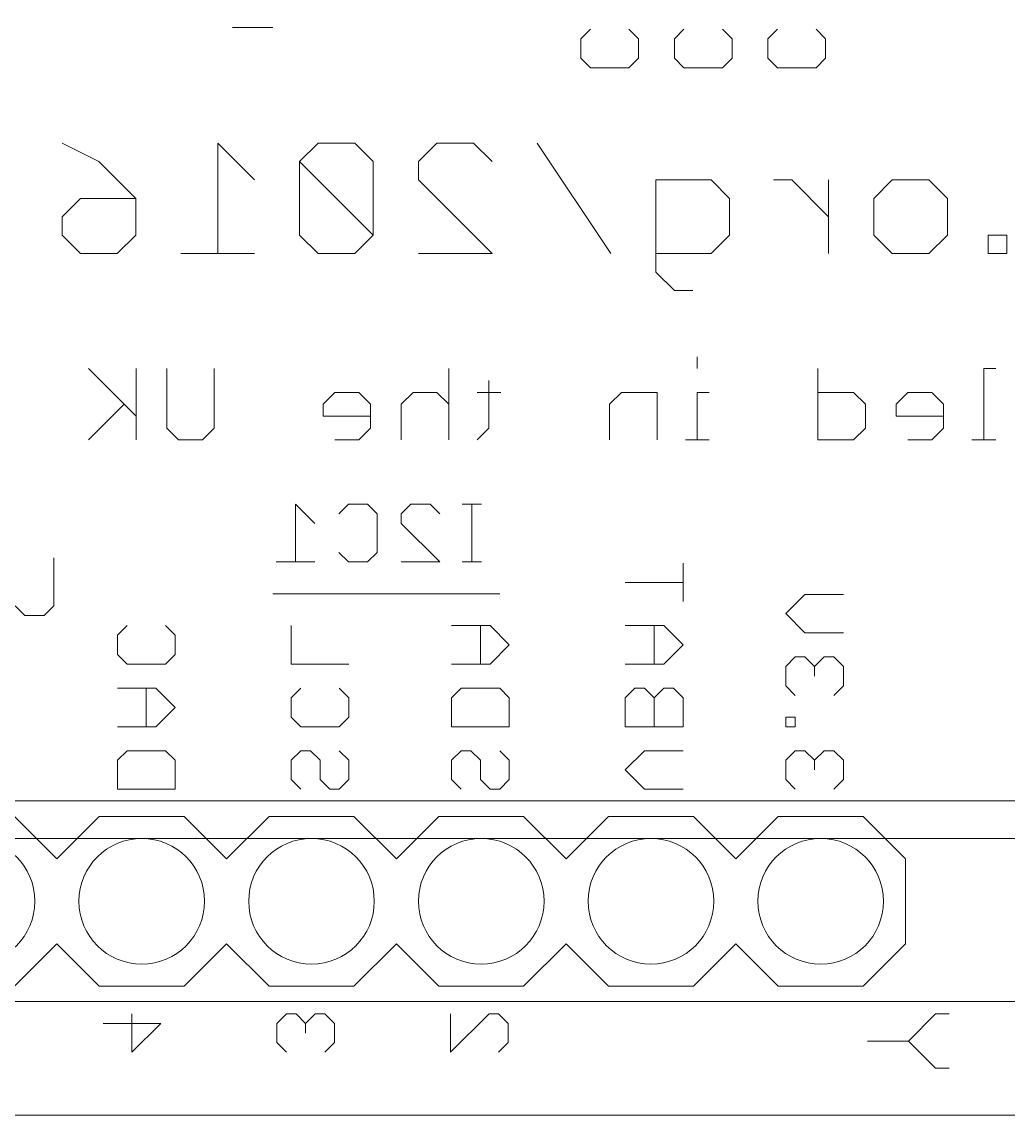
# Model space of a CAD drawing. Header units: millimetres. Extents: x -300 to -177, y 79 to 147.
# Drawn here: x -253.66 to -238.9, y 79.47 to 95.83 of the extents above; entities that cross this region are included whole.
import ezdxf

# ---------------------------------------------------------------- set-up
doc = ezdxf.new("R2010")
doc.units = ezdxf.units.MM
doc.header["$MEASUREMENT"] = 0
doc.layers.add('cut', color=7, linetype='Continuous')
doc.layers.add('reference', color=7, linetype='Continuous')

msp = doc.modelspace()

# ---------------------------------------------------------------- linework, layer by layer
at = {"layer": 'cut', "color": 250, "lineweight": 9}
for points, knots in [([(-197.1254, 145.9896), (-197.1254, 145.9896), (-196.2554, 145.7996), (-196.2554, 145.7996), (-196.2554, 145.7996), (-196.2554, 145.7996), (-195.5054, 145.6396), (-195.5054, 145.6396), (-195.5054, 145.6396), (-195.5054, 145.6396), (-194.3554, 145.3596), (-194.3554, 145.3596), (-194.3554, 145.3596), (-194.3554, 145.3596), (-193.5554, 145.1596), (-193.5554, 145.1596), (-193.5554, 145.1596), (-192.4998, 144.849), (-191.6513, 144.6358), (-190.6654, 144.3496), (-190.6654, 144.3496), (-190.6654, 144.3496), (-189.4954, 143.9796), (-189.4954, 143.9796), (-189.4954, 143.9796), (-189.4954, 143.9796), (-188.5654, 143.6796), (-188.5654, 143.6796), (-188.5654, 143.6796), (-188.5654, 143.6796), (-187.8954, 143.4496), (-187.8954, 143.4496), (-187.8954, 143.4496), (-187.8954, 143.4496), (-187.3354, 143.2596), (-187.3354, 143.2596), (-187.3354, 143.2596), (-186.4341, 142.9285), (-185.1783, 142.4534), (-184.3154, 142.1096), (-184.3154, 142.1096), (-184.3154, 142.1096), (-183.7054, 141.8596), (-183.7054, 141.8596), (-183.7054, 141.8596), (-183.7054, 141.8596), (-182.8354, 141.4896), (-182.8354, 141.4896), (-182.8354, 141.4896), (-182.8354, 141.4896), (-181.8254, 141.0496), (-181.8254, 141.0496), (-181.8254, 141.0496), (-181.8254, 141.0496), (-180.9854, 140.6696), (-180.9854, 140.6696), (-180.9854, 140.6696), (-180.6379, 140.5092), (-178.9287, 139.6762), (-178.9117, 139.6665), (-178.9117, 139.6665), (-177.959, 139.1488), (-177.3314, 138.1622), (-177.3054, 137.0696), (-177.3054, 137.0696), (-177.3054, 137.0696), (-177.3055, 88.4696), (-177.3055, 88.4696), (-177.3055, 88.4696), (-177.3055, 83.499), (-181.3349, 79.4696), (-186.3054, 79.4696), (-186.3054, 79.4696), (-186.3054, 79.4696), (-276.0913, 79.4696), (-276.0913, 79.4696), (-276.0913, 79.4696), (-276.3565, 79.4696), (-276.6108, 79.575), (-276.7984, 79.7625), (-276.7984, 79.7625), (-276.7984, 79.7625), (-276.9125, 79.8767), (-276.9125, 79.8767), (-276.9125, 79.8767), (-277.1001, 80.0642), (-277.3544, 80.1696), (-277.6197, 80.1696), (-277.6197, 80.1696), (-277.6197, 80.1696), (-285.9913, 80.1696), (-285.9913, 80.1696), (-285.9913, 80.1696), (-286.2565, 80.1696), (-286.5108, 80.0642), (-286.6984, 79.8767), (-286.6984, 79.8767), (-286.6984, 79.8767), (-286.8125, 79.7625), (-286.8125, 79.7625), (-286.8125, 79.7625), (-287.0001, 79.575), (-287.2544, 79.4696), (-287.5197, 79.4696), (-287.5197, 79.4696), (-287.5197, 79.4696), (-287.9055, 79.4696), (-287.9055, 79.4696), (-287.9055, 79.4696), (-290.2924, 79.4696), (-292.5816, 80.4178), (-294.2694, 82.1056), (-294.2694, 82.1056), (-295.9572, 83.7935), (-296.9055, 86.0827), (-296.9055, 88.4696), (-296.9055, 88.4696), (-296.9055, 88.4696), (-296.9054, 137.0697), (-296.9054, 137.0697), (-296.9054, 137.0697), (-296.8795, 138.1622), (-296.2519, 139.1554), (-295.2992, 139.6665), (-295.2992, 139.6665), (-294.1017, 140.3089), (-293.8755, 140.3696), (-293.2255, 140.6696), (-293.2255, 140.6696), (-293.2255, 140.6696), (-292.3855, 141.0496), (-292.3855, 141.0496), (-292.3855, 141.0496), (-292.3855, 141.0496), (-291.3755, 141.4896), (-291.3755, 141.4896), (-291.3755, 141.4896), (-291.3755, 141.4896), (-290.5055, 141.8596), (-290.5055, 141.8596), (-290.5055, 141.8596), (-290.5055, 141.8596), (-289.8955, 142.1096), (-289.8955, 142.1096), (-289.8955, 142.1096), (-289.0049, 142.4644), (-287.8148, 142.9145), (-286.8755, 143.2596), (-286.8755, 143.2596), (-286.8755, 143.2596), (-286.3155, 143.4496), (-286.3155, 143.4496), (-286.3155, 143.4496), (-286.3155, 143.4496), (-285.6455, 143.6796), (-285.6455, 143.6796), (-285.6455, 143.6796), (-285.6455, 143.6796), (-284.7155, 143.9796), (-284.7155, 143.9796), (-284.7155, 143.9796), (-284.7155, 143.9796), (-283.5455, 144.3496), (-283.5455, 144.3496), (-283.5455, 144.3496), (-282.5597, 144.6358), (-281.7105, 144.8493), (-280.6555, 145.1596), (-280.6555, 145.1596), (-280.6555, 145.1596), (-279.8555, 145.3596), (-279.8555, 145.3596), (-279.8555, 145.3596), (-279.8555, 145.3596), (-278.7055, 145.6396), (-278.7055, 145.6396), (-278.7055, 145.6396), (-278.7055, 145.6396), (-277.9555, 145.7996), (-277.9555, 145.7996), (-277.9555, 145.7996), (-277.9555, 145.7996), (-277.0855, 145.9896), (-277.0855, 145.9896), (-277.0855, 145.9896), (-276.4395, 146.1317), (-274.7135, 146.4389), (-273.9055, 146.5696), (-273.9055, 146.5696), (-273.9055, 146.5696), (-272.9855, 146.7096), (-272.9855, 146.7096), (-272.9855, 146.7096), (-272.9855, 146.7096), (-272.1055, 146.8396), (-272.1055, 146.8396), (-272.1055, 146.8396), (-272.1055, 146.8396), (-270.9155, 146.9896), (-270.9155, 146.9896), (-270.9155, 146.9896), (-269.7953, 147.1262), (-268.5842, 147.2062), (-267.3855, 147.3296), (-267.3855, 147.3296), (-267.3855, 147.3296), (-266.4855, 147.3896), (-266.4855, 147.3896), (-266.4855, 147.3896), (-266.4855, 147.3896), (-264.9055, 147.4696), (-264.9055, 147.4696), (-264.9055, 147.4696), (-264.9055, 147.4696), (-262.6055, 147.4696), (-262.6055, 147.4696), (-262.6055, 147.4696), (-261.8098, 147.4696), (-261.0467, 147.1535), (-260.4841, 146.5909), (-260.4841, 146.5909), (-259.9215, 146.0283), (-259.6055, 145.2652), (-259.6055, 144.4696), (-259.6055, 144.4696), (-259.6055, 143.9922), (-259.4158, 143.5344), (-259.0782, 143.1968), (-259.0782, 143.1968), (-258.7407, 142.8592), (-258.2828, 142.6696), (-257.8055, 142.6696), (-257.8055, 142.6696), (-257.8055, 142.6696), (-216.4054, 142.6696), (-216.4054, 142.6696), (-216.4054, 142.6696), (-215.4113, 142.6696), (-214.6055, 143.4755), (-214.6054, 144.4696), (-214.6054, 144.4696), (-214.6054, 145.2652), (-214.2894, 146.0283), (-213.7268, 146.5909), (-213.7268, 146.5909), (-213.1642, 147.1535), (-212.4011, 147.4696), (-211.6054, 147.4696), (-211.6054, 147.4696), (-211.6054, 147.4696), (-209.3054, 147.4696), (-209.3054, 147.4696), (-209.3054, 147.4696), (-209.3054, 147.4696), (-207.7254, 147.3896), (-207.7254, 147.3896), (-207.7254, 147.3896), (-207.7254, 147.3896), (-206.8254, 147.3296), (-206.8254, 147.3296), (-206.8254, 147.3296), (-205.6281, 147.2065), (-204.4149, 147.1261), (-203.2954, 146.9896), (-203.2954, 146.9896), (-203.2954, 146.9896), (-202.1054, 146.8396), (-202.1054, 146.8396), (-202.1054, 146.8396), (-202.1054, 146.8396), (-201.2254, 146.7096), (-201.2254, 146.7096), (-201.2254, 146.7096), (-201.2254, 146.7096), (-200.3054, 146.5696), (-200.3054, 146.5696), (-200.3054, 146.5696), (-199.4976, 146.4389), (-197.771, 146.1316), (-197.1254, 145.9896)], [0, 0, 0, 0, 0.0140845, 0.0140845, 0.0140845, 0.0140845, 0.028169, 0.028169, 0.028169, 0.028169, 0.0422535, 0.0422535, 0.0422535, 0.0422535, 0.056338, 0.056338, 0.056338, 0.056338, 0.0704225, 0.0704225, 0.0704225, 0.0704225, 0.084507, 0.084507, 0.084507, 0.084507, 0.0985915, 0.0985915, 0.0985915, 0.0985915, 0.1126761, 0.1126761, 0.1126761, 0.1126761, 0.1267606, 0.1267606, 0.1267606, 0.1267606, 0.1408451, 0.1408451, 0.1408451, 0.1408451, 0.1549296, 0.1549296, 0.1549296, 0.1549296, 0.1690141, 0.1690141, 0.1690141, 0.1690141, 0.1830986, 0.1830986, 0.1830986, 0.1830986, 0.1971831, 0.1971831, 0.1971831, 0.1971831, 0.2112676, 0.2112676, 0.2112676, 0.2112676, 0.2253521, 0.2253521, 0.2253521, 0.2253521, 0.2394366, 0.2394366, 0.2394366, 0.2394366, 0.2535211, 0.2535211, 0.2535211, 0.2535211, 0.2676056, 0.2676056, 0.2676056, 0.2676056, 0.2816901, 0.2816901, 0.2816901, 0.2816901, 0.2957746, 0.2957746, 0.2957746, 0.2957746, 0.3098592, 0.3098592, 0.3098592, 0.3098592, 0.3239437, 0.3239437, 0.3239437, 0.3239437, 0.3380282, 0.3380282, 0.3380282, 0.3380282, 0.3521127, 0.3521127, 0.3521127, 0.3521127, 0.3661972, 0.3661972, 0.3661972, 0.3661972, 0.3802817, 0.3802817, 0.3802817, 0.3802817, 0.3943662, 0.3943662, 0.3943662, 0.3943662, 0.4084507, 0.4084507, 0.4084507, 0.4084507, 0.4225352, 0.4225352, 0.4225352, 0.4225352, 0.4366197, 0.4366197, 0.4366197, 0.4366197, 0.4507042, 0.4507042, 0.4507042, 0.4507042, 0.4647887, 0.4647887, 0.4647887, 0.4647887, 0.4788732, 0.4788732, 0.4788732, 0.4788732, 0.4929577, 0.4929577, 0.4929577, 0.4929577, 0.5070423, 0.5070423, 0.5070423, 0.5070423, 0.5211268, 0.5211268, 0.5211268, 0.5211268, 0.5352113, 0.5352113, 0.5352113, 0.5352113, 0.5492958, 0.5492958, 0.5492958, 0.5492958, 0.5633803, 0.5633803, 0.5633803, 0.5633803, 0.5774648, 0.5774648, 0.5774648, 0.5774648, 0.5915493, 0.5915493, 0.5915493, 0.5915493, 0.6056338, 0.6056338, 0.6056338, 0.6056338, 0.6197183, 0.6197183, 0.6197183, 0.6197183, 0.6338028, 0.6338028, 0.6338028, 0.6338028, 0.6478873, 0.6478873, 0.6478873, 0.6478873, 0.6619718, 0.6619718, 0.6619718, 0.6619718, 0.6760563, 0.6760563, 0.6760563, 0.6760563, 0.6901408, 0.6901408, 0.6901408, 0.6901408, 0.7042254, 0.7042254, 0.7042254, 0.7042254, 0.7183099, 0.7183099, 0.7183099, 0.7183099, 0.7323944, 0.7323944, 0.7323944, 0.7323944, 0.7464789, 0.7464789, 0.7464789, 0.7464789, 0.7605634, 0.7605634, 0.7605634, 0.7605634, 0.7746479, 0.7746479, 0.7746479, 0.7746479, 0.7887324, 0.7887324, 0.7887324, 0.7887324, 0.8028169, 0.8028169, 0.8028169, 0.8028169, 0.8169014, 0.8169014, 0.8169014, 0.8169014, 0.8309859, 0.8309859, 0.8309859, 0.8309859, 0.8450704, 0.8450704, 0.8450704, 0.8450704, 0.8591549, 0.8591549, 0.8591549, 0.8591549, 0.8732394, 0.8732394, 0.8732394, 0.8732394, 0.8873239, 0.8873239, 0.8873239, 0.8873239, 0.9014085, 0.9014085, 0.9014085, 0.9014085, 0.915493, 0.915493, 0.915493, 0.915493, 0.9295775, 0.9295775, 0.9295775, 0.9295775, 0.943662, 0.943662, 0.943662, 0.943662, 0.9577465, 0.9577465, 0.9577465, 0.9577465, 0.971831, 0.971831, 0.971831, 0.971831, 1, 1, 1, 1]), ([(-268.6683, 84.1696), (-268.6683, 84.1696), (-209.5225, 84.1696), (-209.5225, 84.1696), (-209.5225, 84.1696), (-209.3706, 84.1696), (-209.2464, 84.0454), (-209.2464, 83.8935), (-209.2464, 83.8935), (-209.2464, 83.8935), (-209.2464, 81.4457), (-209.2464, 81.4457), (-209.2464, 81.4457), (-209.2464, 81.2938), (-209.3706, 81.1696), (-209.5225, 81.1696), (-209.5225, 81.1696), (-209.5225, 81.1696), (-268.6683, 81.1696), (-268.6683, 81.1696), (-268.6683, 81.1696), (-268.8202, 81.1696), (-268.9444, 81.2938), (-268.9444, 81.4457), (-268.9444, 81.4457), (-268.9444, 81.4457), (-268.9444, 83.8935), (-268.9444, 83.8935), (-268.9444, 83.8935), (-268.9444, 84.0454), (-268.8202, 84.1696), (-268.6683, 84.1696)], [0, 0, 0, 0, 0.1111111, 0.1111111, 0.1111111, 0.1111111, 0.2222222, 0.2222222, 0.2222222, 0.2222222, 0.3333333, 0.3333333, 0.3333333, 0.3333333, 0.4444444, 0.4444444, 0.4444444, 0.4444444, 0.5555556, 0.5555556, 0.5555556, 0.5555556, 0.6666667, 0.6666667, 0.6666667, 0.6666667, 0.7777778, 0.7777778, 0.7777778, 0.7777778, 1, 1, 1, 1])]:
    msp.add_open_spline(points, degree=3, knots=knots, dxfattribs=at)
at = {"layer": 'reference', "color": 242, "lineweight": 9}
for points in [[(-250.5055, 95.7446), (-250.5055, 95.7446), (-249.9055, 95.7446), (-249.9055, 95.7446)], [(-245.2953, 95.5714), (-245.2953, 95.5714), (-245.1512, 95.7155), (-245.1512, 95.7155)], [(-244.575, 95.7155), (-244.575, 95.7155), (-244.431, 95.5714), (-244.431, 95.5714)], [(-243.8953, 95.5714), (-243.8953, 95.5714), (-243.7512, 95.7155), (-243.7512, 95.7155)], [(-243.175, 95.7155), (-243.175, 95.7155), (-243.031, 95.5714), (-243.031, 95.5714)], [(-242.4953, 95.5714), (-242.4953, 95.5714), (-242.3512, 95.7155), (-242.3512, 95.7155)], [(-241.775, 95.7155), (-241.775, 95.7155), (-241.631, 95.5714), (-241.631, 95.5714)], [(-245.2953, 95.2833), (-245.2953, 95.2833), (-245.2953, 95.5714), (-245.2953, 95.5714)], [(-244.431, 95.5714), (-244.431, 95.5714), (-244.431, 95.2833), (-244.431, 95.2833)], [(-243.8953, 95.2833), (-243.8953, 95.2833), (-243.8953, 95.5714), (-243.8953, 95.5714)], [(-243.031, 95.5714), (-243.031, 95.5714), (-243.031, 95.2833), (-243.031, 95.2833)], [(-242.4953, 95.2833), (-242.4953, 95.2833), (-242.4953, 95.5714), (-242.4953, 95.5714)], [(-241.631, 95.5714), (-241.631, 95.5714), (-241.631, 95.2833), (-241.631, 95.2833)], [(-245.1512, 95.1392), (-245.1512, 95.1392), (-245.2953, 95.2833), (-245.2953, 95.2833)], [(-244.431, 95.2833), (-244.431, 95.2833), (-244.575, 95.1392), (-244.575, 95.1392)], [(-243.7512, 95.1392), (-243.7512, 95.1392), (-243.8953, 95.2833), (-243.8953, 95.2833)], [(-243.031, 95.2833), (-243.031, 95.2833), (-243.175, 95.1392), (-243.175, 95.1392)], [(-242.3512, 95.1392), (-242.3512, 95.1392), (-242.4953, 95.2833), (-242.4953, 95.2833)], [(-241.631, 95.2833), (-241.631, 95.2833), (-241.775, 95.1392), (-241.775, 95.1392)], [(-244.575, 95.1392), (-244.575, 95.1392), (-245.1512, 95.1392), (-245.1512, 95.1392)], [(-243.175, 95.1392), (-243.175, 95.1392), (-243.7512, 95.1392), (-243.7512, 95.1392)], [(-241.775, 95.1392), (-241.775, 95.1392), (-242.3512, 95.1392), (-242.3512, 95.1392)], [(-253.0577, 94.0117), (-253.0577, 94.0117), (-252.5069, 93.7363), (-252.5069, 93.7363)], [(-250.1787, 93.4609), (-250.1787, 93.4609), (-250.7295, 94.0117), (-250.7295, 94.0117)], [(-250.7295, 94.0117), (-250.7295, 94.0117), (-250.7295, 92.3593), (-250.7295, 92.3593)], [(-249.2274, 94.0117), (-249.2274, 94.0117), (-249.5027, 93.7363), (-249.5027, 93.7363)], [(-248.6765, 94.0117), (-248.6765, 94.0117), (-249.2274, 94.0117), (-249.2274, 94.0117)], [(-248.4012, 93.7363), (-248.4012, 93.7363), (-248.6765, 94.0117), (-248.6765, 94.0117)], [(-247.7253, 93.7363), (-247.7253, 93.7363), (-247.4499, 94.0117), (-247.4499, 94.0117)], [(-247.4499, 94.0117), (-247.4499, 94.0117), (-246.8991, 94.0117), (-246.8991, 94.0117)], [(-246.8991, 94.0117), (-246.8991, 94.0117), (-246.6237, 93.7363), (-246.6237, 93.7363)], [(-244.8462, 92.3593), (-244.8462, 92.3593), (-245.9478, 94.0117), (-245.9478, 94.0117)], [(-252.5069, 93.7363), (-252.5069, 93.7363), (-251.9561, 93.1855), (-251.9561, 93.1855)], [(-249.5027, 93.7363), (-249.5027, 93.7363), (-249.5027, 92.6347), (-249.5027, 92.6347)], [(-248.4012, 92.6347), (-248.4012, 92.6347), (-249.5027, 93.7363), (-249.5027, 93.7363)], [(-248.4012, 92.6347), (-248.4012, 92.6347), (-248.4012, 93.7363), (-248.4012, 93.7363)], [(-247.7253, 93.4609), (-247.7253, 93.4609), (-247.7253, 93.7363), (-247.7253, 93.7363)], [(-246.6237, 92.3593), (-246.6237, 92.3593), (-247.7253, 93.4609), (-247.7253, 93.4609)], [(-244.1703, 92.0839), (-244.1703, 92.0839), (-244.1703, 93.4609), (-244.1703, 93.4609)], [(-244.1703, 93.4609), (-244.1703, 93.4609), (-243.3441, 93.4609), (-243.3441, 93.4609)], [(-243.3441, 93.4609), (-243.3441, 93.4609), (-243.0687, 93.1855), (-243.0687, 93.1855)], [(-242.1383, 93.4609), (-242.1383, 93.4609), (-242.4137, 93.4609), (-242.4137, 93.4609)], [(-241.5875, 92.9101), (-241.5875, 92.9101), (-242.1383, 93.4609), (-242.1383, 93.4609)], [(-241.5875, 92.3593), (-241.5875, 92.3593), (-241.5875, 93.4609), (-241.5875, 93.4609)], [(-240.9116, 93.1855), (-240.9116, 93.1855), (-240.6362, 93.4609), (-240.6362, 93.4609)], [(-240.6362, 93.4609), (-240.6362, 93.4609), (-240.0854, 93.4609), (-240.0854, 93.4609)], [(-240.0854, 93.4609), (-240.0854, 93.4609), (-239.81, 93.1855), (-239.81, 93.1855)], [(-253.0577, 92.9101), (-253.0577, 92.9101), (-252.7823, 93.1855), (-252.7823, 93.1855)], [(-252.7823, 93.1855), (-252.7823, 93.1855), (-251.9561, 93.1855), (-251.9561, 93.1855)], [(-251.9561, 93.1855), (-251.9561, 93.1855), (-251.9561, 92.6347), (-251.9561, 92.6347)], [(-243.0687, 93.1855), (-243.0687, 93.1855), (-243.0687, 92.6347), (-243.0687, 92.6347)], [(-240.9116, 92.6347), (-240.9116, 92.6347), (-240.9116, 93.1855), (-240.9116, 93.1855)], [(-239.81, 93.1855), (-239.81, 93.1855), (-239.81, 92.6347), (-239.81, 92.6347)], [(-253.0577, 92.6347), (-253.0577, 92.6347), (-253.0577, 92.9101), (-253.0577, 92.9101)], [(-252.7823, 92.3593), (-252.7823, 92.3593), (-253.0577, 92.6347), (-253.0577, 92.6347)], [(-251.9561, 92.6347), (-251.9561, 92.6347), (-252.2315, 92.3593), (-252.2315, 92.3593)], [(-249.5027, 92.6347), (-249.5027, 92.6347), (-249.2274, 92.3593), (-249.2274, 92.3593)], [(-248.6765, 92.3593), (-248.6765, 92.3593), (-248.4012, 92.6347), (-248.4012, 92.6347)], [(-243.0687, 92.6347), (-243.0687, 92.6347), (-243.3441, 92.3593), (-243.3441, 92.3593)], [(-240.6362, 92.3593), (-240.6362, 92.3593), (-240.9116, 92.6347), (-240.9116, 92.6347)], [(-239.81, 92.6347), (-239.81, 92.6347), (-240.0854, 92.3593), (-240.0854, 92.3593)], [(-238.9213, 92.6347), (-238.9213, 92.6347), (-239.1967, 92.6347), (-239.1967, 92.6347)], [(-239.1967, 92.6347), (-239.1967, 92.6347), (-239.1967, 92.3593), (-239.1967, 92.3593)], [(-238.9213, 92.3593), (-238.9213, 92.3593), (-238.9213, 92.6347), (-238.9213, 92.6347)], [(-252.2315, 92.3593), (-252.2315, 92.3593), (-252.7823, 92.3593), (-252.7823, 92.3593)], [(-250.1787, 92.3593), (-250.1787, 92.3593), (-251.2803, 92.3593), (-251.2803, 92.3593)], [(-249.2274, 92.3593), (-249.2274, 92.3593), (-248.6765, 92.3593), (-248.6765, 92.3593)], [(-247.7253, 92.3593), (-247.7253, 92.3593), (-246.6237, 92.3593), (-246.6237, 92.3593)], [(-243.3441, 92.3593), (-243.3441, 92.3593), (-244.1703, 92.3593), (-244.1703, 92.3593)], [(-240.0854, 92.3593), (-240.0854, 92.3593), (-240.6362, 92.3593), (-240.6362, 92.3593)], [(-239.1967, 92.3593), (-239.1967, 92.3593), (-238.9213, 92.3593), (-238.9213, 92.3593)], [(-243.8949, 91.8085), (-243.8949, 91.8085), (-244.1703, 92.0839), (-244.1703, 92.0839)], [(-243.6195, 91.8085), (-243.6195, 91.8085), (-243.8949, 91.8085), (-243.8949, 91.8085)], [(-243.5516, 90.8169), (-243.5516, 90.8169), (-243.5516, 90.6389), (-243.5516, 90.6389)], [(-251.9492, 89.9271), (-251.9492, 89.9271), (-252.661, 90.6389), (-252.661, 90.6389)], [(-251.9492, 90.6389), (-251.9492, 90.6389), (-251.9492, 89.5712), (-251.9492, 89.5712)], [(-251.4916, 89.7492), (-251.4916, 89.7492), (-251.4916, 90.6389), (-251.4916, 90.6389)], [(-250.7798, 90.6389), (-250.7798, 90.6389), (-250.7798, 89.7492), (-250.7798, 89.7492)], [(-247.2716, 90.6389), (-247.2716, 90.6389), (-247.2716, 89.5712), (-247.2716, 89.5712)], [(-241.7466, 90.6389), (-241.7466, 90.6389), (-241.7466, 89.5712), (-241.7466, 89.5712)], [(-239.0858, 90.6389), (-239.0858, 90.6389), (-239.2638, 90.6389), (-239.2638, 90.6389)], [(-239.2638, 90.6389), (-239.2638, 90.6389), (-239.2638, 89.5712), (-239.2638, 89.5712)], [(-246.67, 90.461), (-246.67, 90.461), (-246.67, 89.7492), (-246.67, 89.7492)], [(-248.9749, 90.283), (-248.9749, 90.283), (-249.1528, 90.1051), (-249.1528, 90.1051)], [(-248.619, 90.283), (-248.619, 90.283), (-248.9749, 90.283), (-248.9749, 90.283)], [(-248.441, 90.1051), (-248.441, 90.1051), (-248.619, 90.283), (-248.619, 90.283)], [(-247.8055, 90.283), (-247.8055, 90.283), (-247.9834, 90.1051), (-247.9834, 90.1051)], [(-247.4496, 90.283), (-247.4496, 90.283), (-247.8055, 90.283), (-247.8055, 90.283)], [(-247.2716, 90.1051), (-247.2716, 90.1051), (-247.4496, 90.283), (-247.4496, 90.283)], [(-246.492, 90.283), (-246.492, 90.283), (-246.8479, 90.283), (-246.8479, 90.283)], [(-244.6871, 90.283), (-244.6871, 90.283), (-244.865, 90.1051), (-244.865, 90.1051)], [(-244.1532, 90.283), (-244.1532, 90.283), (-244.6871, 90.283), (-244.6871, 90.283)], [(-244.1532, 89.5712), (-244.1532, 89.5712), (-244.1532, 90.283), (-244.1532, 90.283)], [(-243.3736, 90.283), (-243.3736, 90.283), (-243.5516, 90.283), (-243.5516, 90.283)], [(-243.5516, 90.283), (-243.5516, 90.283), (-243.5516, 89.5712), (-243.5516, 89.5712)], [(-241.2128, 90.283), (-241.2128, 90.283), (-241.7466, 90.283), (-241.7466, 90.283)], [(-241.0348, 90.1051), (-241.0348, 90.1051), (-241.2128, 90.283), (-241.2128, 90.283)], [(-240.3993, 90.283), (-240.3993, 90.283), (-240.5772, 90.1051), (-240.5772, 90.1051)], [(-240.0434, 90.283), (-240.0434, 90.283), (-240.3993, 90.283), (-240.3993, 90.283)], [(-239.8654, 90.1051), (-239.8654, 90.1051), (-240.0434, 90.283), (-240.0434, 90.283)], [(-252.1272, 90.1051), (-252.1272, 90.1051), (-252.661, 89.5712), (-252.661, 89.5712)], [(-249.1528, 90.1051), (-249.1528, 90.1051), (-249.1528, 89.9271), (-249.1528, 89.9271)], [(-248.441, 89.7492), (-248.441, 89.7492), (-248.441, 90.1051), (-248.441, 90.1051)], [(-247.9834, 90.1051), (-247.9834, 90.1051), (-247.9834, 89.5712), (-247.9834, 89.5712)], [(-244.865, 90.1051), (-244.865, 90.1051), (-244.865, 89.5712), (-244.865, 89.5712)], [(-241.0348, 89.7492), (-241.0348, 89.7492), (-241.0348, 90.1051), (-241.0348, 90.1051)], [(-240.5772, 90.1051), (-240.5772, 90.1051), (-240.5772, 89.9271), (-240.5772, 89.9271)], [(-239.8654, 89.7492), (-239.8654, 89.7492), (-239.8654, 90.1051), (-239.8654, 90.1051)], [(-249.1528, 89.9271), (-249.1528, 89.9271), (-248.441, 89.9271), (-248.441, 89.9271)], [(-240.5772, 89.9271), (-240.5772, 89.9271), (-239.8654, 89.9271), (-239.8654, 89.9271)], [(-251.3137, 89.5712), (-251.3137, 89.5712), (-251.4916, 89.7492), (-251.4916, 89.7492)], [(-250.7798, 89.7492), (-250.7798, 89.7492), (-250.9578, 89.5712), (-250.9578, 89.5712)], [(-248.619, 89.5712), (-248.619, 89.5712), (-248.441, 89.7492), (-248.441, 89.7492)], [(-246.67, 89.7492), (-246.67, 89.7492), (-246.8479, 89.5712), (-246.8479, 89.5712)], [(-241.2128, 89.5712), (-241.2128, 89.5712), (-241.0348, 89.7492), (-241.0348, 89.7492)], [(-240.0434, 89.5712), (-240.0434, 89.5712), (-239.8654, 89.7492), (-239.8654, 89.7492)], [(-250.9578, 89.5712), (-250.9578, 89.5712), (-251.3137, 89.5712), (-251.3137, 89.5712)], [(-248.9749, 89.5712), (-248.9749, 89.5712), (-248.619, 89.5712), (-248.619, 89.5712)], [(-243.3736, 89.5712), (-243.3736, 89.5712), (-243.7295, 89.5712), (-243.7295, 89.5712)], [(-241.7466, 89.5712), (-241.7466, 89.5712), (-241.2128, 89.5712), (-241.2128, 89.5712)], [(-240.3993, 89.5712), (-240.3993, 89.5712), (-240.0434, 89.5712), (-240.0434, 89.5712)], [(-239.0858, 89.5712), (-239.0858, 89.5712), (-239.4417, 89.5712), (-239.4417, 89.5712)], [(-249.2764, 88.322), (-249.2764, 88.322), (-249.5645, 88.6101), (-249.5645, 88.6101)], [(-249.5645, 88.6101), (-249.5645, 88.6101), (-249.5645, 87.7458), (-249.5645, 87.7458)], [(-248.9171, 88.4661), (-248.9171, 88.4661), (-248.7731, 88.6101), (-248.7731, 88.6101)], [(-248.7731, 88.6101), (-248.7731, 88.6101), (-248.485, 88.6101), (-248.485, 88.6101)], [(-248.485, 88.6101), (-248.485, 88.6101), (-248.3409, 88.4661), (-248.3409, 88.4661)], [(-247.9815, 88.4661), (-247.9815, 88.4661), (-247.8375, 88.6101), (-247.8375, 88.6101)], [(-247.8375, 88.6101), (-247.8375, 88.6101), (-247.5494, 88.6101), (-247.5494, 88.6101)], [(-247.5494, 88.6101), (-247.5494, 88.6101), (-247.4053, 88.4661), (-247.4053, 88.4661)], [(-246.7817, 88.6101), (-246.7817, 88.6101), (-247.0698, 88.6101), (-247.0698, 88.6101)], [(-246.9258, 87.7458), (-246.9258, 87.7458), (-246.9258, 88.6101), (-246.9258, 88.6101)], [(-248.3409, 88.4661), (-248.3409, 88.4661), (-248.3409, 87.8899), (-248.3409, 87.8899)], [(-247.9815, 88.322), (-247.9815, 88.322), (-247.9815, 88.4661), (-247.9815, 88.4661)], [(-247.4053, 87.7458), (-247.4053, 87.7458), (-247.9815, 88.322), (-247.9815, 88.322)], [(-248.7731, 87.7458), (-248.7731, 87.7458), (-248.9171, 87.8899), (-248.9171, 87.8899)], [(-248.3409, 87.8899), (-248.3409, 87.8899), (-248.485, 87.7458), (-248.485, 87.7458)], [(-253.1817, 87.8101), (-253.1817, 87.8101), (-253.1817, 87.0899), (-253.1817, 87.0899)], [(-249.2764, 87.7458), (-249.2764, 87.7458), (-249.8526, 87.7458), (-249.8526, 87.7458)], [(-248.485, 87.7458), (-248.485, 87.7458), (-248.7731, 87.7458), (-248.7731, 87.7458)], [(-247.9815, 87.7458), (-247.9815, 87.7458), (-247.4053, 87.7458), (-247.4053, 87.7458)], [(-246.7817, 87.7458), (-246.7817, 87.7458), (-247.0698, 87.7458), (-247.0698, 87.7458)], [(-243.765, 87.1524), (-243.765, 87.1524), (-243.765, 87.7286), (-243.765, 87.7286)], [(-244.6293, 87.4405), (-244.6293, 87.4405), (-243.765, 87.4405), (-243.765, 87.4405)], [(-246.5055, 87.2696), (-246.5055, 87.2696), (-249.9055, 87.2696), (-249.9055, 87.2696)], [(-242.2293, 86.9727), (-242.2293, 86.9727), (-241.9412, 87.2608), (-241.9412, 87.2608)], [(-241.9412, 87.2608), (-241.9412, 87.2608), (-241.365, 87.2608), (-241.365, 87.2608)], [(-253.6139, 86.9458), (-253.6139, 86.9458), (-253.7579, 87.0899), (-253.7579, 87.0899)], [(-253.1817, 87.0899), (-253.1817, 87.0899), (-253.3258, 86.9458), (-253.3258, 86.9458)], [(-253.3258, 86.9458), (-253.3258, 86.9458), (-253.6139, 86.9458), (-253.6139, 86.9458)], [(-241.9412, 86.6846), (-241.9412, 86.6846), (-242.2293, 86.9727), (-242.2293, 86.9727)], [(-252.2293, 86.649), (-252.2293, 86.649), (-252.0851, 86.7931), (-252.0851, 86.7931)], [(-251.5089, 86.7931), (-251.5089, 86.7931), (-251.365, 86.649), (-251.365, 86.649)], [(-249.6293, 86.2168), (-249.6293, 86.2168), (-249.6293, 86.7931), (-249.6293, 86.7931)], [(-246.6531, 86.7931), (-246.6531, 86.7931), (-247.2293, 86.7931), (-247.2293, 86.7931)], [(-246.797, 86.2168), (-246.797, 86.2168), (-246.797, 86.7931), (-246.797, 86.7931)], [(-246.365, 86.505), (-246.365, 86.505), (-246.6531, 86.7931), (-246.6531, 86.7931)], [(-244.0531, 86.7931), (-244.0531, 86.7931), (-244.6293, 86.7931), (-244.6293, 86.7931)], [(-244.1971, 86.2168), (-244.1971, 86.2168), (-244.1971, 86.7931), (-244.1971, 86.7931)], [(-243.765, 86.505), (-243.765, 86.505), (-244.0531, 86.7931), (-244.0531, 86.7931)], [(-252.2293, 86.3609), (-252.2293, 86.3609), (-252.2293, 86.649), (-252.2293, 86.649)], [(-251.365, 86.649), (-251.365, 86.649), (-251.365, 86.3609), (-251.365, 86.3609)], [(-241.365, 86.6846), (-241.365, 86.6846), (-241.9412, 86.6846), (-241.9412, 86.6846)], [(-246.6531, 86.2168), (-246.6531, 86.2168), (-246.365, 86.505), (-246.365, 86.505)], [(-244.0531, 86.2168), (-244.0531, 86.2168), (-243.765, 86.505), (-243.765, 86.505)], [(-252.0851, 86.2168), (-252.0851, 86.2168), (-252.2293, 86.3609), (-252.2293, 86.3609)], [(-251.5089, 86.2168), (-251.5089, 86.2168), (-252.0851, 86.2168), (-252.0851, 86.2168)], [(-251.365, 86.3609), (-251.365, 86.3609), (-251.5089, 86.2168), (-251.5089, 86.2168)], [(-248.7649, 86.2168), (-248.7649, 86.2168), (-249.6293, 86.2168), (-249.6293, 86.2168)], [(-247.2293, 86.2168), (-247.2293, 86.2168), (-246.6531, 86.2168), (-246.6531, 86.2168)], [(-244.6293, 86.2168), (-244.6293, 86.2168), (-244.0531, 86.2168), (-244.0531, 86.2168)], [(-242.0852, 86.3253), (-242.0852, 86.3253), (-242.2293, 86.1812), (-242.2293, 86.1812)], [(-241.9412, 86.3253), (-241.9412, 86.3253), (-242.0852, 86.3253), (-242.0852, 86.3253)], [(-241.7971, 86.1812), (-241.7971, 86.1812), (-241.9412, 86.3253), (-241.9412, 86.3253)], [(-241.6531, 86.3253), (-241.6531, 86.3253), (-241.7971, 86.1812), (-241.7971, 86.1812)], [(-241.509, 86.3253), (-241.509, 86.3253), (-241.6531, 86.3253), (-241.6531, 86.3253)], [(-241.365, 86.1812), (-241.365, 86.1812), (-241.509, 86.3253), (-241.509, 86.3253)], [(-242.2293, 86.1812), (-242.2293, 86.1812), (-242.2293, 85.8931), (-242.2293, 85.8931)], [(-241.7971, 86.1812), (-241.7971, 86.1812), (-241.7971, 86.0372), (-241.7971, 86.0372)], [(-241.365, 85.8931), (-241.365, 85.8931), (-241.365, 86.1812), (-241.365, 86.1812)], [(-242.2293, 85.8931), (-242.2293, 85.8931), (-242.0852, 85.7491), (-242.0852, 85.7491)], [(-241.509, 85.7491), (-241.509, 85.7491), (-241.365, 85.8931), (-241.365, 85.8931)], [(-251.6531, 85.8575), (-251.6531, 85.8575), (-252.2293, 85.8575), (-252.2293, 85.8575)], [(-251.797, 85.2813), (-251.797, 85.2813), (-251.797, 85.8575), (-251.797, 85.8575)], [(-251.365, 85.5694), (-251.365, 85.5694), (-251.6531, 85.8575), (-251.6531, 85.8575)], [(-249.6293, 85.7135), (-249.6293, 85.7135), (-249.4852, 85.8575), (-249.4852, 85.8575)], [(-249.6293, 85.4254), (-249.6293, 85.4254), (-249.6293, 85.7135), (-249.6293, 85.7135)], [(-248.909, 85.8575), (-248.909, 85.8575), (-248.7649, 85.7135), (-248.7649, 85.7135)], [(-248.7649, 85.7135), (-248.7649, 85.7135), (-248.7649, 85.4254), (-248.7649, 85.4254)], [(-247.2293, 85.7135), (-247.2293, 85.7135), (-247.0851, 85.8575), (-247.0851, 85.8575)], [(-247.2293, 85.2813), (-247.2293, 85.2813), (-247.2293, 85.7135), (-247.2293, 85.7135)], [(-247.0851, 85.8575), (-247.0851, 85.8575), (-246.5089, 85.8575), (-246.5089, 85.8575)], [(-246.5089, 85.8575), (-246.5089, 85.8575), (-246.365, 85.7135), (-246.365, 85.7135)], [(-246.365, 85.7135), (-246.365, 85.7135), (-246.365, 85.2813), (-246.365, 85.2813)], [(-244.4852, 85.8575), (-244.4852, 85.8575), (-244.6293, 85.7135), (-244.6293, 85.7135)], [(-244.6293, 85.7135), (-244.6293, 85.7135), (-244.6293, 85.2813), (-244.6293, 85.2813)], [(-244.3412, 85.8575), (-244.3412, 85.8575), (-244.4852, 85.8575), (-244.4852, 85.8575)], [(-244.1971, 85.7135), (-244.1971, 85.7135), (-244.3412, 85.8575), (-244.3412, 85.8575)], [(-244.0531, 85.8575), (-244.0531, 85.8575), (-244.1971, 85.7135), (-244.1971, 85.7135)], [(-244.1971, 85.2813), (-244.1971, 85.2813), (-244.1971, 85.7135), (-244.1971, 85.7135)], [(-243.909, 85.8575), (-243.909, 85.8575), (-244.0531, 85.8575), (-244.0531, 85.8575)], [(-243.765, 85.7135), (-243.765, 85.7135), (-243.909, 85.8575), (-243.909, 85.8575)], [(-243.765, 85.2813), (-243.765, 85.2813), (-243.765, 85.7135), (-243.765, 85.7135)], [(-251.6531, 85.2813), (-251.6531, 85.2813), (-251.365, 85.5694), (-251.365, 85.5694)], [(-249.4852, 85.2813), (-249.4852, 85.2813), (-249.6293, 85.4254), (-249.6293, 85.4254)], [(-248.7649, 85.4254), (-248.7649, 85.4254), (-248.909, 85.2813), (-248.909, 85.2813)], [(-242.0852, 85.4254), (-242.0852, 85.4254), (-242.2293, 85.4254), (-242.2293, 85.4254)], [(-242.2293, 85.4254), (-242.2293, 85.4254), (-242.2293, 85.2813), (-242.2293, 85.2813)], [(-242.0852, 85.2813), (-242.0852, 85.2813), (-242.0852, 85.4254), (-242.0852, 85.4254)], [(-252.2293, 85.2813), (-252.2293, 85.2813), (-251.6531, 85.2813), (-251.6531, 85.2813)], [(-248.909, 85.2813), (-248.909, 85.2813), (-249.4852, 85.2813), (-249.4852, 85.2813)], [(-246.365, 85.2813), (-246.365, 85.2813), (-247.2293, 85.2813), (-247.2293, 85.2813)], [(-244.6293, 85.2813), (-244.6293, 85.2813), (-243.765, 85.2813), (-243.765, 85.2813)], [(-242.2293, 85.2813), (-242.2293, 85.2813), (-242.0852, 85.2813), (-242.0852, 85.2813)], [(-252.2293, 84.778), (-252.2293, 84.778), (-252.0851, 84.922), (-252.0851, 84.922)], [(-252.0851, 84.922), (-252.0851, 84.922), (-251.5089, 84.922), (-251.5089, 84.922)], [(-251.5089, 84.922), (-251.5089, 84.922), (-251.365, 84.778), (-251.365, 84.778)], [(-249.4852, 84.922), (-249.4852, 84.922), (-249.6293, 84.778), (-249.6293, 84.778)], [(-249.3412, 84.922), (-249.3412, 84.922), (-249.4852, 84.922), (-249.4852, 84.922)], [(-249.1971, 84.778), (-249.1971, 84.778), (-249.3412, 84.922), (-249.3412, 84.922)], [(-248.909, 84.922), (-248.909, 84.922), (-248.7649, 84.778), (-248.7649, 84.778)], [(-247.0851, 84.922), (-247.0851, 84.922), (-247.2293, 84.778), (-247.2293, 84.778)], [(-246.9412, 84.922), (-246.9412, 84.922), (-247.0851, 84.922), (-247.0851, 84.922)], [(-246.797, 84.778), (-246.797, 84.778), (-246.9412, 84.922), (-246.9412, 84.922)], [(-246.5089, 84.922), (-246.5089, 84.922), (-246.365, 84.778), (-246.365, 84.778)], [(-244.6293, 84.6339), (-244.6293, 84.6339), (-244.3412, 84.922), (-244.3412, 84.922)], [(-244.3412, 84.922), (-244.3412, 84.922), (-243.765, 84.922), (-243.765, 84.922)], [(-242.0852, 84.922), (-242.0852, 84.922), (-242.2293, 84.778), (-242.2293, 84.778)], [(-241.9412, 84.922), (-241.9412, 84.922), (-242.0852, 84.922), (-242.0852, 84.922)], [(-241.7971, 84.778), (-241.7971, 84.778), (-241.9412, 84.922), (-241.9412, 84.922)], [(-241.6531, 84.922), (-241.6531, 84.922), (-241.7971, 84.778), (-241.7971, 84.778)], [(-241.509, 84.922), (-241.509, 84.922), (-241.6531, 84.922), (-241.6531, 84.922)], [(-241.365, 84.778), (-241.365, 84.778), (-241.509, 84.922), (-241.509, 84.922)], [(-252.2293, 84.3458), (-252.2293, 84.3458), (-252.2293, 84.778), (-252.2293, 84.778)], [(-251.365, 84.778), (-251.365, 84.778), (-251.365, 84.3458), (-251.365, 84.3458)], [(-249.6293, 84.778), (-249.6293, 84.778), (-249.6293, 84.4899), (-249.6293, 84.4899)], [(-249.1971, 84.4899), (-249.1971, 84.4899), (-249.1971, 84.778), (-249.1971, 84.778)], [(-248.7649, 84.778), (-248.7649, 84.778), (-248.7649, 84.4899), (-248.7649, 84.4899)], [(-247.2293, 84.778), (-247.2293, 84.778), (-247.2293, 84.4899), (-247.2293, 84.4899)], [(-246.797, 84.4899), (-246.797, 84.4899), (-246.797, 84.778), (-246.797, 84.778)], [(-246.365, 84.778), (-246.365, 84.778), (-246.365, 84.4899), (-246.365, 84.4899)], [(-242.2293, 84.778), (-242.2293, 84.778), (-242.2293, 84.4899), (-242.2293, 84.4899)], [(-241.7971, 84.778), (-241.7971, 84.778), (-241.7971, 84.6339), (-241.7971, 84.6339)], [(-241.365, 84.4899), (-241.365, 84.4899), (-241.365, 84.778), (-241.365, 84.778)], [(-244.3412, 84.3458), (-244.3412, 84.3458), (-244.6293, 84.6339), (-244.6293, 84.6339)], [(-249.6293, 84.4899), (-249.6293, 84.4899), (-249.4852, 84.3458), (-249.4852, 84.3458)], [(-249.053, 84.3458), (-249.053, 84.3458), (-249.1971, 84.4899), (-249.1971, 84.4899)], [(-248.7649, 84.4899), (-248.7649, 84.4899), (-248.909, 84.3458), (-248.909, 84.3458)], [(-247.2293, 84.4899), (-247.2293, 84.4899), (-247.0851, 84.3458), (-247.0851, 84.3458)], [(-246.6531, 84.3458), (-246.6531, 84.3458), (-246.797, 84.4899), (-246.797, 84.4899)], [(-246.365, 84.4899), (-246.365, 84.4899), (-246.5089, 84.3458), (-246.5089, 84.3458)], [(-242.2293, 84.4899), (-242.2293, 84.4899), (-242.0852, 84.3458), (-242.0852, 84.3458)], [(-241.509, 84.3458), (-241.509, 84.3458), (-241.365, 84.4899), (-241.365, 84.4899)], [(-251.365, 84.3458), (-251.365, 84.3458), (-252.2293, 84.3458), (-252.2293, 84.3458)], [(-248.909, 84.3458), (-248.909, 84.3458), (-249.053, 84.3458), (-249.053, 84.3458)], [(-246.5089, 84.3458), (-246.5089, 84.3458), (-246.6531, 84.3458), (-246.6531, 84.3458)], [(-243.765, 84.3458), (-243.765, 84.3458), (-244.3412, 84.3458), (-244.3412, 84.3458)], [(-253.1354, 83.3046), (-253.1354, 83.3046), (-253.7705, 83.9396), (-253.7705, 83.9396)], [(-252.5005, 83.9396), (-252.5005, 83.9396), (-253.1354, 83.3046), (-253.1354, 83.3046)], [(-251.2305, 83.9396), (-251.2305, 83.9396), (-252.5005, 83.9396), (-252.5005, 83.9396)], [(-250.5955, 83.3046), (-250.5955, 83.3046), (-251.2305, 83.9396), (-251.2305, 83.9396)], [(-249.9605, 83.9396), (-249.9605, 83.9396), (-250.5955, 83.3046), (-250.5955, 83.3046)], [(-248.6904, 83.9396), (-248.6904, 83.9396), (-249.9605, 83.9396), (-249.9605, 83.9396)], [(-248.6904, 83.9396), (-248.6904, 83.9396), (-248.0555, 83.3046), (-248.0555, 83.3046)], [(-247.4205, 83.9396), (-247.4205, 83.9396), (-248.0555, 83.3046), (-248.0555, 83.3046)], [(-246.1505, 83.9396), (-246.1505, 83.9396), (-247.4205, 83.9396), (-247.4205, 83.9396)], [(-245.5155, 83.3046), (-245.5155, 83.3046), (-246.1505, 83.9396), (-246.1505, 83.9396)], [(-244.8805, 83.9396), (-244.8805, 83.9396), (-245.5155, 83.3046), (-245.5155, 83.3046)], [(-243.6105, 83.9396), (-243.6105, 83.9396), (-244.8805, 83.9396), (-244.8805, 83.9396)], [(-242.9755, 83.3046), (-242.9755, 83.3046), (-243.6105, 83.9396), (-243.6105, 83.9396)], [(-242.3405, 83.9396), (-242.3405, 83.9396), (-242.9755, 83.3046), (-242.9755, 83.3046)], [(-241.0705, 83.9396), (-241.0705, 83.9396), (-242.3405, 83.9396), (-242.3405, 83.9396)], [(-241.0705, 83.9396), (-241.0705, 83.9396), (-240.4355, 83.3046), (-240.4355, 83.3046)], [(-240.4355, 83.3046), (-240.4355, 83.3046), (-240.4355, 82.0346), (-240.4355, 82.0346)], [(-253.7705, 81.3996), (-253.7705, 81.3996), (-253.1354, 82.0346), (-253.1354, 82.0346)], [(-253.1354, 82.0346), (-253.1354, 82.0346), (-252.5005, 81.3996), (-252.5005, 81.3996)], [(-251.2305, 81.3996), (-251.2305, 81.3996), (-250.5955, 82.0346), (-250.5955, 82.0346)], [(-250.5955, 82.0346), (-250.5955, 82.0346), (-249.9605, 81.3996), (-249.9605, 81.3996)], [(-248.0555, 82.0346), (-248.0555, 82.0346), (-248.6904, 81.3996), (-248.6904, 81.3996)], [(-248.0555, 82.0346), (-248.0555, 82.0346), (-247.4205, 81.3996), (-247.4205, 81.3996)], [(-246.1505, 81.3996), (-246.1505, 81.3996), (-245.5155, 82.0346), (-245.5155, 82.0346)], [(-245.5155, 82.0346), (-245.5155, 82.0346), (-244.8805, 81.3996), (-244.8805, 81.3996)], [(-243.6105, 81.3996), (-243.6105, 81.3996), (-242.9755, 82.0346), (-242.9755, 82.0346)], [(-242.9755, 82.0346), (-242.9755, 82.0346), (-242.3405, 81.3996), (-242.3405, 81.3996)], [(-240.4355, 82.0346), (-240.4355, 82.0346), (-241.0705, 81.3996), (-241.0705, 81.3996)], [(-252.5005, 81.3996), (-252.5005, 81.3996), (-251.2305, 81.3996), (-251.2305, 81.3996)], [(-249.9605, 81.3996), (-249.9605, 81.3996), (-248.6904, 81.3996), (-248.6904, 81.3996)], [(-247.4205, 81.3996), (-247.4205, 81.3996), (-246.1505, 81.3996), (-246.1505, 81.3996)], [(-244.8805, 81.3996), (-244.8805, 81.3996), (-243.6105, 81.3996), (-243.6105, 81.3996)], [(-242.3405, 81.3996), (-242.3405, 81.3996), (-241.0705, 81.3996), (-241.0705, 81.3996)], [(-252.0131, 80.4103), (-252.0131, 80.4103), (-252.0131, 80.9865), (-252.0131, 80.9865)], [(-249.7011, 80.9865), (-249.7011, 80.9865), (-249.8453, 80.8425), (-249.8453, 80.8425)], [(-249.5572, 80.9865), (-249.5572, 80.9865), (-249.7011, 80.9865), (-249.7011, 80.9865)], [(-249.413, 80.8425), (-249.413, 80.8425), (-249.5572, 80.9865), (-249.5572, 80.9865)], [(-249.2691, 80.9865), (-249.2691, 80.9865), (-249.413, 80.8425), (-249.413, 80.8425)], [(-249.1249, 80.9865), (-249.1249, 80.9865), (-249.2691, 80.9865), (-249.2691, 80.9865)], [(-248.981, 80.8425), (-248.981, 80.8425), (-249.1249, 80.9865), (-249.1249, 80.9865)], [(-247.2452, 80.9865), (-247.2452, 80.9865), (-247.2452, 80.4103), (-247.2452, 80.4103)], [(-247.2452, 80.4103), (-247.2452, 80.4103), (-246.669, 80.9865), (-246.669, 80.9865)], [(-246.669, 80.9865), (-246.669, 80.9865), (-246.525, 80.9865), (-246.525, 80.9865)], [(-246.525, 80.9865), (-246.525, 80.9865), (-246.3809, 80.8425), (-246.3809, 80.8425)], [(-240.3938, 80.5779), (-240.3938, 80.5779), (-239.987, 80.9847), (-239.987, 80.9847)], [(-239.987, 80.9847), (-239.987, 80.9847), (-239.7837, 80.9847), (-239.7837, 80.9847)], [(-252.4453, 80.8425), (-252.4453, 80.8425), (-251.581, 80.8425), (-251.581, 80.8425)], [(-251.581, 80.8425), (-251.581, 80.8425), (-252.0131, 80.4103), (-252.0131, 80.4103)], [(-249.8453, 80.8425), (-249.8453, 80.8425), (-249.8453, 80.5543), (-249.8453, 80.5543)], [(-249.413, 80.8425), (-249.413, 80.8425), (-249.413, 80.6984), (-249.413, 80.6984)], [(-248.981, 80.5543), (-248.981, 80.5543), (-248.981, 80.8425), (-248.981, 80.8425)], [(-246.3809, 80.8425), (-246.3809, 80.8425), (-246.3809, 80.5543), (-246.3809, 80.5543)], [(-249.8453, 80.5543), (-249.8453, 80.5543), (-249.7011, 80.4103), (-249.7011, 80.4103)], [(-249.1249, 80.4103), (-249.1249, 80.4103), (-248.981, 80.5543), (-248.981, 80.5543)], [(-246.3809, 80.5543), (-246.3809, 80.5543), (-246.525, 80.4103), (-246.525, 80.4103)], [(-240.3938, 80.5779), (-240.3938, 80.5779), (-241.0039, 80.5779), (-241.0039, 80.5779)], [(-239.987, 80.1712), (-239.987, 80.1712), (-240.3938, 80.5779), (-240.3938, 80.5779)], [(-239.7837, 80.1712), (-239.7837, 80.1712), (-239.987, 80.1712), (-239.987, 80.1712)]]:
    msp.add_open_spline(points, degree=3, dxfattribs=at)
for points in [[(-267.1055, 83.6094), (-267.6245, 83.6094), (-268.0452, 83.1886), (-268.0452, 82.6696), (-268.0452, 82.6696), (-268.0453, 82.1506), (-267.6245, 81.7298), (-267.1055, 81.7298), (-267.1055, 81.7298), (-266.5864, 81.7298), (-266.1657, 82.1506), (-266.1657, 82.6696), (-266.1657, 82.6696), (-266.1656, 83.1886), (-266.5864, 83.6094), (-267.1054, 83.6094), (-282.6754, 83.6094), (-235.9655, 83.6094), (-267.1055, 83.6094)], [(-267.1055, 83.6094), (-267.6245, 83.6094), (-268.0452, 83.1886), (-268.0452, 82.6696), (-268.0452, 82.6696), (-268.0453, 82.1506), (-267.6245, 81.7298), (-267.1055, 81.7298), (-267.1055, 81.7298), (-266.5864, 81.7298), (-266.1657, 82.1506), (-266.1657, 82.6696), (-266.1657, 82.6696), (-266.1656, 83.1886), (-266.5864, 83.6094), (-267.1054, 83.6094), (-282.6754, 83.6094), (-235.9655, 83.6094), (-267.1055, 83.6094)], [(-262.0255, 83.6094), (-262.5445, 83.6094), (-262.9652, 83.1886), (-262.9652, 82.6696), (-262.9652, 82.6696), (-262.9653, 82.1506), (-262.5445, 81.7298), (-262.0255, 81.7298), (-262.0255, 81.7298), (-261.5064, 81.7298), (-261.0857, 82.1506), (-261.0857, 82.6696), (-261.0857, 82.6696), (-261.0856, 83.1886), (-261.5064, 83.6094), (-262.0254, 83.6094), (-277.5954, 83.6094), (-230.8855, 83.6094), (-262.0255, 83.6094)], [(-262.0255, 83.6094), (-262.5445, 83.6094), (-262.9652, 83.1886), (-262.9652, 82.6696), (-262.9652, 82.6696), (-262.9653, 82.1506), (-262.5445, 81.7298), (-262.0255, 81.7298), (-262.0255, 81.7298), (-261.5064, 81.7298), (-261.0857, 82.1506), (-261.0857, 82.6696), (-261.0857, 82.6696), (-261.0856, 83.1886), (-261.5064, 83.6094), (-262.0254, 83.6094), (-277.5954, 83.6094), (-230.8855, 83.6094), (-262.0255, 83.6094)], [(-259.4855, 83.6094), (-260.0045, 83.6094), (-260.4252, 83.1886), (-260.4252, 82.6696), (-260.4252, 82.6696), (-260.4253, 82.1506), (-260.0045, 81.7298), (-259.4855, 81.7298), (-259.4855, 81.7298), (-258.9664, 81.7298), (-258.5457, 82.1506), (-258.5457, 82.6696), (-258.5457, 82.6696), (-258.5456, 83.1886), (-258.9664, 83.6094), (-259.4854, 83.6094), (-275.0554, 83.6094), (-228.3455, 83.6094), (-259.4855, 83.6094)], [(-259.4855, 83.6094), (-260.0045, 83.6094), (-260.4252, 83.1886), (-260.4252, 82.6696), (-260.4252, 82.6696), (-260.4253, 82.1506), (-260.0045, 81.7298), (-259.4855, 81.7298), (-259.4855, 81.7298), (-258.9664, 81.7298), (-258.5457, 82.1506), (-258.5457, 82.6696), (-258.5457, 82.6696), (-258.5456, 83.1886), (-258.9664, 83.6094), (-259.4854, 83.6094), (-275.0554, 83.6094), (-228.3455, 83.6094), (-259.4855, 83.6094)], [(-256.9455, 83.6094), (-257.4645, 83.6094), (-257.8852, 83.1886), (-257.8852, 82.6696), (-257.8852, 82.6696), (-257.8853, 82.1506), (-257.4645, 81.7298), (-256.9455, 81.7298), (-256.9455, 81.7298), (-256.4264, 81.7298), (-256.0057, 82.1506), (-256.0057, 82.6696), (-256.0057, 82.6696), (-256.0056, 83.1886), (-256.4264, 83.6094), (-256.9454, 83.6094), (-272.5154, 83.6094), (-225.8055, 83.6094), (-256.9455, 83.6094)], [(-256.9455, 83.6094), (-257.4645, 83.6094), (-257.8852, 83.1886), (-257.8852, 82.6696), (-257.8852, 82.6696), (-257.8853, 82.1506), (-257.4645, 81.7298), (-256.9455, 81.7298), (-256.9455, 81.7298), (-256.4264, 81.7298), (-256.0057, 82.1506), (-256.0057, 82.6696), (-256.0057, 82.6696), (-256.0056, 83.1886), (-256.4264, 83.6094), (-256.9454, 83.6094), (-272.5154, 83.6094), (-225.8055, 83.6094), (-256.9455, 83.6094)], [(-254.4055, 83.6094), (-254.9245, 83.6094), (-255.3452, 83.1886), (-255.3452, 82.6696), (-255.3452, 82.6696), (-255.3453, 82.1506), (-254.9245, 81.7298), (-254.4055, 81.7298), (-254.4055, 81.7298), (-253.8864, 81.7298), (-253.4657, 82.1506), (-253.4657, 82.6696), (-253.4657, 82.6696), (-253.4656, 83.1886), (-253.8864, 83.6094), (-254.4054, 83.6094), (-269.9754, 83.6094), (-223.2655, 83.6094), (-254.4055, 83.6094)], [(-254.4055, 83.6094), (-254.9245, 83.6094), (-255.3452, 83.1886), (-255.3452, 82.6696), (-255.3452, 82.6696), (-255.3453, 82.1506), (-254.9245, 81.7298), (-254.4055, 81.7298), (-254.4055, 81.7298), (-253.8864, 81.7298), (-253.4657, 82.1506), (-253.4657, 82.6696), (-253.4657, 82.6696), (-253.4656, 83.1886), (-253.8864, 83.6094), (-254.4054, 83.6094), (-269.9754, 83.6094), (-223.2655, 83.6094), (-254.4055, 83.6094)], [(-251.8655, 83.6094), (-252.3845, 83.6094), (-252.8052, 83.1886), (-252.8052, 82.6696), (-252.8052, 82.6696), (-252.8053, 82.1506), (-252.3845, 81.7298), (-251.8655, 81.7298), (-251.8655, 81.7298), (-251.3464, 81.7298), (-250.9257, 82.1506), (-250.9257, 82.6696), (-250.9257, 82.6696), (-250.9256, 83.1886), (-251.3464, 83.6094), (-251.8654, 83.6094), (-267.4354, 83.6094), (-220.7255, 83.6094), (-251.8655, 83.6094)], [(-251.8655, 83.6094), (-252.3845, 83.6094), (-252.8052, 83.1886), (-252.8052, 82.6696), (-252.8052, 82.6696), (-252.8053, 82.1506), (-252.3845, 81.7298), (-251.8655, 81.7298), (-251.8655, 81.7298), (-251.3464, 81.7298), (-250.9257, 82.1506), (-250.9257, 82.6696), (-250.9257, 82.6696), (-250.9256, 83.1886), (-251.3464, 83.6094), (-251.8654, 83.6094), (-267.4354, 83.6094), (-220.7255, 83.6094), (-251.8655, 83.6094)], [(-249.3255, 83.6094), (-249.8445, 83.6094), (-250.2652, 83.1886), (-250.2652, 82.6696), (-250.2652, 82.6696), (-250.2653, 82.1506), (-249.8445, 81.7298), (-249.3255, 81.7298), (-249.3255, 81.7298), (-248.8064, 81.7298), (-248.3857, 82.1506), (-248.3857, 82.6696), (-248.3857, 82.6696), (-248.3856, 83.1886), (-248.8064, 83.6094), (-249.3254, 83.6094), (-264.8954, 83.6094), (-218.1855, 83.6094), (-249.3255, 83.6094)], [(-249.3255, 83.6094), (-249.8445, 83.6094), (-250.2652, 83.1886), (-250.2652, 82.6696), (-250.2652, 82.6696), (-250.2653, 82.1506), (-249.8445, 81.7298), (-249.3255, 81.7298), (-249.3255, 81.7298), (-248.8064, 81.7298), (-248.3857, 82.1506), (-248.3857, 82.6696), (-248.3857, 82.6696), (-248.3856, 83.1886), (-248.8064, 83.6094), (-249.3254, 83.6094), (-264.8954, 83.6094), (-218.1855, 83.6094), (-249.3255, 83.6094)], [(-246.7855, 83.6094), (-247.3045, 83.6094), (-247.7252, 83.1886), (-247.7252, 82.6696), (-247.7252, 82.6696), (-247.7253, 82.1506), (-247.3045, 81.7298), (-246.7855, 81.7298), (-246.7855, 81.7298), (-246.2664, 81.7298), (-245.8457, 82.1506), (-245.8457, 82.6696), (-245.8457, 82.6696), (-245.8456, 83.1886), (-246.2664, 83.6094), (-246.7854, 83.6094), (-262.3554, 83.6094), (-215.6455, 83.6094), (-246.7855, 83.6094)], [(-246.7855, 83.6094), (-247.3045, 83.6094), (-247.7252, 83.1886), (-247.7252, 82.6696), (-247.7252, 82.6696), (-247.7253, 82.1506), (-247.3045, 81.7298), (-246.7855, 81.7298), (-246.7855, 81.7298), (-246.2664, 81.7298), (-245.8457, 82.1506), (-245.8457, 82.6696), (-245.8457, 82.6696), (-245.8456, 83.1886), (-246.2664, 83.6094), (-246.7854, 83.6094), (-262.3554, 83.6094), (-215.6455, 83.6094), (-246.7855, 83.6094)], [(-244.2455, 83.6094), (-244.7645, 83.6094), (-245.1852, 83.1886), (-245.1852, 82.6696), (-245.1852, 82.6696), (-245.1853, 82.1506), (-244.7645, 81.7298), (-244.2455, 81.7298), (-244.2455, 81.7298), (-243.7264, 81.7298), (-243.3057, 82.1506), (-243.3057, 82.6696), (-243.3057, 82.6696), (-243.3056, 83.1886), (-243.7264, 83.6094), (-244.2454, 83.6094), (-259.8154, 83.6094), (-213.1055, 83.6094), (-244.2455, 83.6094)], [(-244.2455, 83.6094), (-244.7645, 83.6094), (-245.1852, 83.1886), (-245.1852, 82.6696), (-245.1852, 82.6696), (-245.1853, 82.1506), (-244.7645, 81.7298), (-244.2455, 81.7298), (-244.2455, 81.7298), (-243.7264, 81.7298), (-243.3057, 82.1506), (-243.3057, 82.6696), (-243.3057, 82.6696), (-243.3056, 83.1886), (-243.7264, 83.6094), (-244.2454, 83.6094), (-259.8154, 83.6094), (-213.1055, 83.6094), (-244.2455, 83.6094)], [(-241.7055, 83.6094), (-242.2245, 83.6094), (-242.6452, 83.1886), (-242.6452, 82.6696), (-242.6452, 82.6696), (-242.6453, 82.1506), (-242.2245, 81.7298), (-241.7055, 81.7298), (-241.7055, 81.7298), (-241.1864, 81.7298), (-240.7657, 82.1506), (-240.7657, 82.6696), (-240.7657, 82.6696), (-240.7656, 83.1886), (-241.1864, 83.6094), (-241.7054, 83.6094), (-257.2754, 83.6094), (-210.5655, 83.6094), (-241.7055, 83.6094)], [(-241.7055, 83.6094), (-242.2245, 83.6094), (-242.6452, 83.1886), (-242.6452, 82.6696), (-242.6452, 82.6696), (-242.6453, 82.1506), (-242.2245, 81.7298), (-241.7055, 81.7298), (-241.7055, 81.7298), (-241.1864, 81.7298), (-240.7657, 82.1506), (-240.7657, 82.6696), (-240.7657, 82.6696), (-240.7656, 83.1886), (-241.1864, 83.6094), (-241.7054, 83.6094), (-257.2754, 83.6094), (-210.5655, 83.6094), (-241.7055, 83.6094)]]:
    msp.add_open_spline(points, degree=3, knots=[0, 0, 0, 0, 0.2, 0.2, 0.2, 0.2, 0.4, 0.4, 0.4, 0.4, 0.6, 0.6, 0.6, 0.6, 1, 1, 1, 1.0001, 1.0001, 1.0001, 1.0001], dxfattribs=at)

doc.saveas('drawing.dxf')
